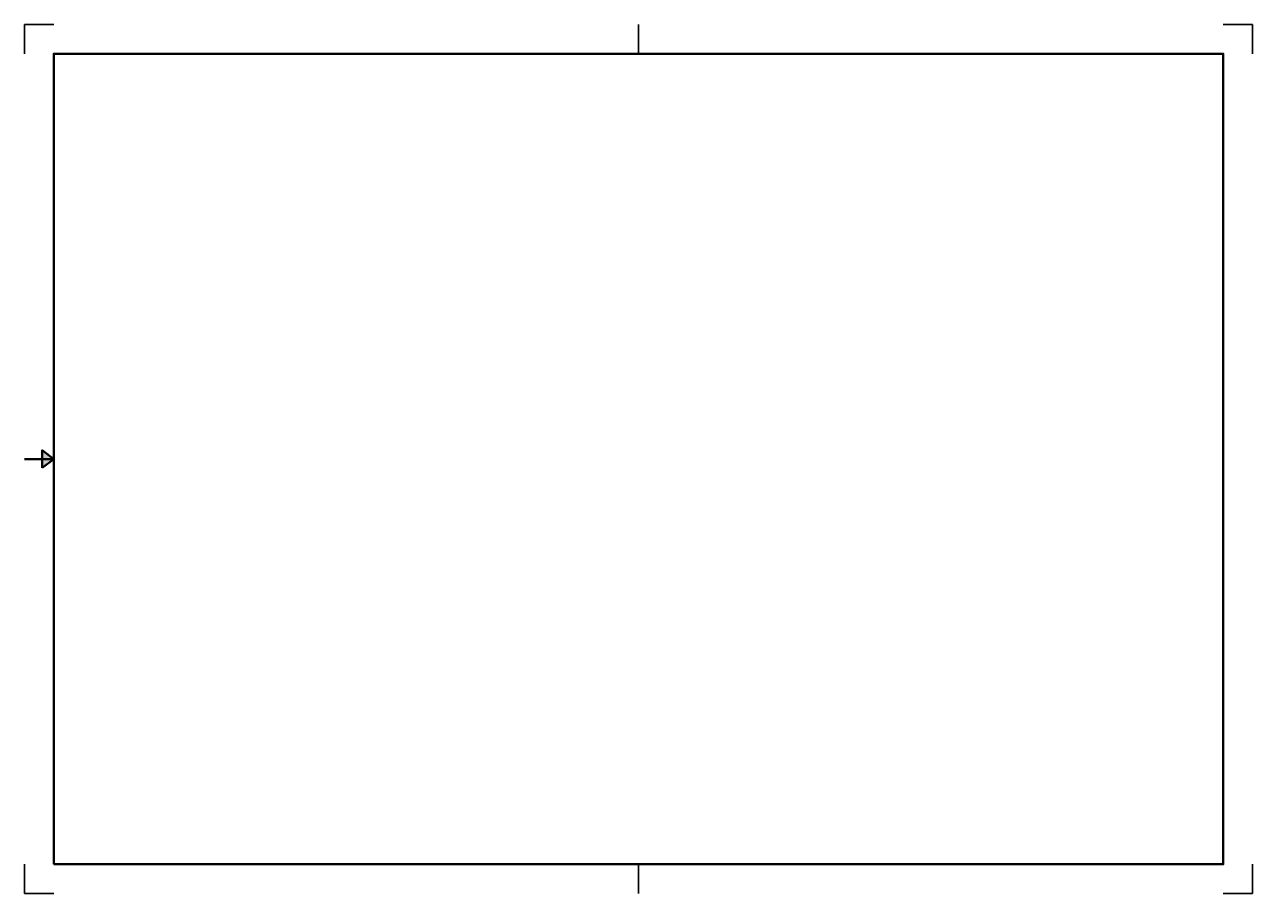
# Model space of a CAD drawing. Header units: millimetres. Extents: x 0 to 420, y 0 to 297.
import ezdxf

# ---------------------------------------------------------------- set-up
doc = ezdxf.new("R2010")
doc.units = ezdxf.units.MM
doc.layers.add('35C', color=1, linetype='Continuous', lineweight=35)
doc.layers.add('50C', color=7, linetype='Continuous', lineweight=50)

msp = doc.modelspace()

# ---------------------------------------------------------------- hatches: boundary and pattern name
at = {"layer": '50C'}
msp.add_hatch(color=256, dxfattribs=at).paths.add_polyline_path([(6, 145.5), (10, 148.5), (6, 151.5)])

# ---------------------------------------------------------------- linework, layer by layer
at = {"layer": '35C'}
for p, q in [((210, 287), (210, 297)), ((210, 0), (210, 10))]:
    msp.add_line(p, q, dxfattribs=at)
for points in [[(0, 287), (0, 297), (10, 297)], [(420, 287), (420, 297), (410, 297)], [(0, 10), (0, 0), (10, 0)], [(420, 10), (420, 0), (410, 0)]]:
    msp.add_lwpolyline(points, dxfattribs=at)
at = {"layer": '50C'}
msp.add_line((10, 148.5), (0, 148.5), dxfattribs=at)
msp.add_lwpolyline([(10, 10), (10, 287), (410, 287), (410, 10)], close=True, dxfattribs=at)
msp.add_lwpolyline([(6, 145.5), (6, 151.5), (10, 148.5), (6, 145.5)], dxfattribs=at)

doc.saveas('drawing.dxf')
